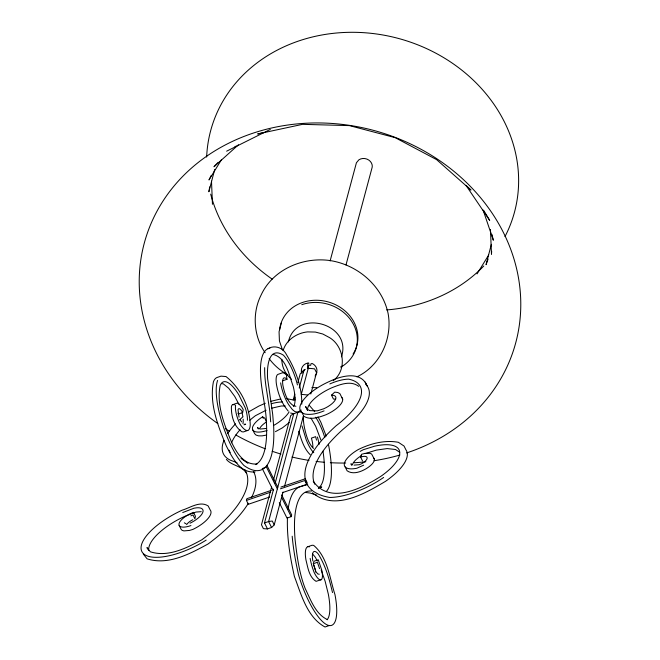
<?xml version="1.0" encoding="UTF-8"?>
<svg xmlns="http://www.w3.org/2000/svg" width="660" height="660" viewBox="0 0 660 660"><rect width="100%" height="100%" fill="white"/><g stroke="black" fill="none" stroke-linecap="round" stroke-linejoin="round"><path stroke-width="0.99" d="M287.455 517.374C286.745 537.265 290.087 557.032 294.376 576.386C301.174 594.256 307.007 617.257 325.017 627L329.224 625.54M491.667 251.303L491.477 254.265L490.462 229.54M301.777 404.209C302.057 386.76 295.515 369.6 286.572 354.824C283.33 347.812 274.709 344.594 267.96 348.727M301.282 370.524C301.339 366.894 304.194 363.734 307.717 363.041M209.723 186.879L208.874 191.763L214.698 169.488M300.712 411.757L301.042 409.934M237.938 413.176L238.433 414.018L242.641 412.558L243.26 409.654L241.634 406.857L238.499 403.474L237.204 403.12L232.996 404.58M281.341 323.045L279.056 331.782L279.427 340.906L282.439 349.792M283.14 350.6C286.135 339.9 296.967 332.929 307.626 331.889L315.406 332.071L322.822 334.018L329.678 337.689C344.231 346.624 347.275 370.046 333.209 380.721M288.346 341.938C296.043 307.898 352.613 323.713 341.435 356.846M491.37 244.332L486.049 264.668L488.095 259.083M330.115 260.931L356.416 162.764L358.875 159.835A8.258 7.227 15 0 1 368.841 160.1A8.258 7.227 15 0 1 371.77 168.754L345.997 264.94M294.772 394.168L293.213 399.976L286.663 398.632M297.883 382.561L300.217 373.849L305.077 369.352L303.039 371.951M271.59 487.039L261.476 524.791L263.398 528.643L267.374 528.957M273.454 480.084L290.755 415.511L293.675 413.713L297.998 412.211L301.579 411.741M299.227 388.055L304.087 369.74M273.562 489.175L264.503 522.951L267.481 528.916L271.582 527.488L268.603 521.532L297.883 412.252L300.176 410.693M275.154 483.219L293.791 413.671M307.601 394.969L301.274 394.366L308.278 368.239L314.605 368.841L316.528 372.702L310.827 393.987M271.689 527.456L274.222 524.881L283.008 492.096M284.608 486.139L303.509 415.602M279.296 502.664L287.001 518.108L291.209 516.64L291.679 514.899L281.696 494.926M269.734 496.988L248.35 504.281L246.419 500.428L246.906 498.68L271.21 490.388M282.373 492.673L306.669 484.39L307.156 482.641L305.233 478.781L280.929 487.072M311.157 363.47L310.678 365.318L308.707 365.013A7.928 0.965 -87.8 0 0 308.311 368.486M362.53 460.919L360.599 457.066L361.54 454.286L364.84 453.412L370.078 453.296L371.671 454.063L374.327 459.178M211.183 175.511L208.981 179.957L221.422 159.794M315.084 376.06L316.008 374.558M477.04 273.892L488.656 255.073M295.185 397.881L293.213 399.976L295.267 399.869M218.196 162.344L213.972 166.757L238.474 144.763M335.651 399.267L333.424 399.011L331.501 395.15L334.719 392.139L337.78 392.494L339.834 393.575L342.664 399.16M289.228 422.557L282.439 427.829L275.435 431.673M234.523 147.254L236.082 146.091M273.421 425.527L275.83 424.174A28.446 10.865 -26.5 0 0 289.088 411.923M360.129 451.399L363.338 449.699L374.41 446.251A43.807 16.731 -26.5 0 1 399.605 451.366A43.807 16.731 -26.5 0 1 380.688 476.438C362.01 488.227 329.653 505.156 313.219 481.156M363.668 465.168L356.821 468.254A23.314 8.902 -26.5 0 1 344.281 464.194A23.314 8.902 -26.5 0 1 358.017 449.691C370.318 443.569 384.64 439.783 398.376 442.291L404.036 446.044L405.966 449.897A50.02 19.099 -26.5 0 1 385.564 481.297C364.906 493.597 334.504 511.434 312.469 492.756M226.636 151.181L270.32 129.41M340.502 367.042L343.109 365.747A39.534 34.609 15 0 0 351.334 320.818A39.534 34.609 15 0 0 301.777 304.697M356.878 376.852C380.209 365.929 392.741 338.341 388.072 313.31C382.074 285.582 357.415 264.643 329.752 260.51C302.709 256.798 272.778 269.511 261.079 295.102C252.013 312.947 253.539 336.352 265.147 352.721M265.287 403.268L258.868 406.073L249.892 411.163A77.434 29.568 -26.5 0 0 248.292 412.401M266.071 410.248L255.42 415.701A70.933 27.085 -26.5 0 0 249.843 420.205M190.905 515.864L192.992 514.973L194.914 518.834L195.426 516.202L193.495 512.35L190.039 513.827A14.569 5.561 -26.5 0 0 178.959 524.617A14.569 5.561 -26.5 0 0 190.938 525.558M182.729 512.531L194.04 508.192L196.903 507.787A16.739 6.394 -26.5 0 1 202.636 512.77A16.739 6.394 -26.5 0 1 190.063 523.19M324.085 410.875C318.153 413.308 311.602 415.148 305.159 414.076A34.749 13.266 -26.5 0 1 329.472 381.447C340.939 375.961 360.805 370.409 367.108 385.902M282.785 380.762L286.993 379.294L286.333 374.773L284.32 373.147L282.604 372.751L278.396 374.22A19.577 5.8 70.8 0 0 276.441 384.31C278.116 393.979 281.738 403.54 288.205 411.048M243.952 424.809L245.636 424.223L244.497 424.149M247.764 430.444L243.556 431.904L241.964 431.805C233.937 426.616 231.115 415.742 231.396 406.651A14.569 4.315 70.8 0 1 234.292 404.943M318.376 488.144L321.742 486.981L319.027 487.492M264.396 522.992L268.711 521.491L272.299 521.029L274.222 524.881M307.857 546.719L312.064 545.259L313.649 545.366C327.599 557.048 329.703 578.177 334.975 594.643A50.02 14.817 70.8 0 1 326.461 624.55A50.02 14.817 70.8 0 1 298.584 574.918A126.068 37.339 70.8 0 1 292.19 536.209M321.37 579.595L316.074 581.344C308.929 577.013 307.873 567.336 305.943 559.886A23.314 6.905 70.8 0 1 309.441 546.827M246.419 500.428L270.724 492.137M280.442 488.821L304.747 480.529L306.669 484.39M270.715 401.346L280.723 398.953M271.433 408.251L281.242 405.999L285.268 406.007M365.26 453.552L376.332 450.112L387.189 448.577L395.522 449.501L399.655 452.24M360.599 457.066L362.587 456.538A8.77 3.349 -26.5 0 1 367.158 458.164A8.77 3.349 -26.5 0 1 361.878 463.617L359.271 464.722L354.049 465.102M319.308 574.216L317.823 573.994L315.983 571.774M307.733 484.489L299.195 487.014A126.068 37.339 70.8 0 0 288.098 509.38M264.248 132.429L257.664 133.963L302.511 124.352L349.396 125.606L395.134 137.643L436.598 159.629L470.968 190.072L466.092 185.526L489.687 220.374L483.714 210.441M265.93 428.488L260.403 429.016L258.563 428.472L257.515 427.424L258.283 428.967M266.236 435.13L262.086 435.864L258.629 435.856L256.088 435.105L254.644 433.661L252.722 429.808M257.169 463.939C243.837 465.366 236.14 452.158 231.371 441.746C224.078 424.256 216.447 404.951 220.11 385.721A43.807 12.977 70.8 0 1 238.903 394.903L245.363 408.136A16.739 4.958 70.8 0 1 247.417 420.247M255.131 471.9C239.811 473.435 232.114 457.248 226.248 445.83C217.924 425.865 209.22 403.821 213.403 381.868A50.02 14.817 70.8 0 1 216.785 377.602L220.993 376.142L226.05 376.571C240.364 388.03 249.769 406.436 250.247 424.908A23.314 6.905 70.8 0 1 240.116 424.231A14.569 4.315 70.8 0 1 235.603 405.19M201.234 511.673L195.97 512.053L184.66 516.392A43.807 16.731 -26.5 0 0 148.723 550.556M308.971 368.544L307.362 368.56L308.517 368.527M311.875 387.568L316.775 387.7M221.529 383.683L223.303 383.831L228.756 388.278L234.696 396.363L238.986 404.39M309.936 410.644L317.196 410.866L323.771 408.763A14.223 5.428 -26.5 0 0 335.206 400.034A14.223 5.428 -26.5 0 0 331.501 395.15M305.596 492.467L310.208 493.061L316.75 495.132M272.844 354.346C286.448 357.538 288.998 375.169 293.238 386.43A28.446 8.423 70.8 0 1 293.576 406.461M295.911 406.271L293.42 405.702C286.786 401.099 284.411 392.683 282.859 385.168A14.223 4.216 70.8 0 1 286.993 379.294M297.883 412.252L294.847 411.56L292.405 409.588L288.973 405.108A19.577 5.8 70.8 0 1 280.649 382.849M290.639 413.02L293.675 413.713M186.054 523.834L184.338 522.803M303.443 416.014C310.266 420.618 319.027 417.318 326.015 414.727A19.577 7.474 -26.5 0 0 341.764 397.427M312.015 363.429C314.935 364.658 317.196 367.702 316.965 370.945M288.007 374.962C280.756 371.027 274.048 365.326 269.156 358.644M327.475 619.649C315.315 613.891 310.662 599.701 305.143 588.398C299.137 572.921 297 556.306 295.119 539.913A119.212 35.31 70.8 0 1 311.594 491.048M358.751 386.347C350.584 380.193 340.172 384.483 331.765 387.791A28.446 10.865 -26.5 0 0 307.568 410.413L305.646 406.56L306.958 409.076M267.019 430.493A19.577 7.474 -26.5 0 1 252.574 429.445A19.577 7.474 -26.5 0 1 262.564 416.848L264.66 418.011L266.59 421.864A14.223 5.428 -26.5 0 0 259.957 427.985M241.007 458.436L247.929 463.32M352.176 464.64L350.905 463.782L351.681 465.325M291.481 379.252C285.722 374.451 281.622 366.976 281.894 359.32M226.363 459.401C231.792 465.877 241.873 465.646 246.493 473.253M312.46 553.822L315.496 557.436L317.163 561M309.375 405.454L314.787 411.741M313.483 448.486C308.03 443.041 306.215 435.105 304.491 427.861A28.446 8.423 70.8 0 1 303.418 416.27M310.241 454.757C303.88 448.503 301.274 439.519 298.757 431.219M143.286 554.045L147.122 558.847C168.193 565.595 189.956 553.856 208.09 543.964A126.068 48.139 -26.5 0 0 248.358 503.316M240.149 419.76L241.684 421.864M310.959 418.06L315.686 426.269L320.875 439.997M242.641 412.558L241.659 410.875A8.77 2.599 70.8 0 0 238.029 409.868L239.035 417.202M317.971 416.798L320.834 422.185L326.213 436.087M345.172 466.933L347.094 470.786C352.638 474.697 360.228 472.106 365.59 469.029A14.569 5.561 -26.5 0 0 373.593 457.924M301.966 412.516L303.121 414.826M262.564 416.848L263.332 418.39M266.929 465.349L277.81 487.146M277.349 488.887L266.459 467.09L262.251 468.559L273.141 490.347M281.688 497.574L291.209 516.64M179.132 525.343L181.054 529.205L182.069 530.31L183.901 530.904L189.486 530.442L192.86 529.419A23.314 8.902 -26.5 0 0 210.111 509.834L208.189 505.981C199.98 500.56 190.113 507.87 182.185 510.172A50.02 19.099 -26.5 0 0 142.725 552.89A50.02 19.099 -26.5 0 0 206.167 540.111M147.749 549.128L146.974 547.586L150.34 551.793C168.061 557.527 186.549 548.081 201.902 539.764L202.521 539.278A119.212 45.523 -26.5 0 0 244.571 469.392M365.186 382.041L366.886 385.489M229.003 450.136L230.175 452.496M313.657 564.762L315.373 570.091A8.77 2.599 70.8 0 1 315.686 572.055M315.661 570.941L313.5 564.176M321.156 570.001L325.108 581.179L328.309 594.058A43.807 12.977 70.8 0 1 327.129 619.732M483.087 209.995L493.334 240.24L491.898 234.333M319.58 568.631L317.419 562.279L313.211 563.739L314.036 561.231L318.244 559.771L321.832 570.322A14.569 4.315 70.8 0 1 320.867 579.86A14.569 4.315 70.8 0 1 314.111 572.368A23.314 6.905 70.8 0 1 310.15 558.426M316.495 440.113L315.637 436.656L311.429 438.116L312.287 441.573A14.223 4.216 70.8 0 1 312.823 447.364M302.016 425.914L306.034 439.263A19.577 5.8 70.8 0 0 313.772 452.694M332.516 592.589C329.365 579.199 325.545 565.538 318.137 553.839A16.739 4.958 70.8 0 0 312.815 560.934M242.121 412.987L242.797 416.229M270.683 421.864L269.791 410.891L266.747 391.149A77.434 22.935 70.8 0 1 264.668 367.653M301.933 373.279L301.925 373.131A7.986 3.721 -2.4 0 1 301.9 370.301M211.505 181.178L212.454 204.295M243.169 419.183L243.21 421.707A16.739 4.958 70.8 0 1 242.929 423.687M217.808 423.58A192.299 168.35 15 0 1 197.769 162.838A192.299 168.35 15 0 1 488.59 208.073A192.299 168.35 15 0 1 406.593 452.941M399.894 455.029A192.299 168.35 15 0 1 373.997 460.713M365.871 461.777A192.299 168.35 15 0 1 353.793 462.759M345.675 463.031A192.299 168.35 15 0 1 330.322 462.693M324.192 462.247A192.299 168.35 15 0 1 316.066 461.398M309.028 460.399A192.299 168.35 15 0 1 291.91 457.001M280.937 454.055A192.299 168.35 15 0 1 272.11 451.242M265.386 448.816A192.299 168.35 15 0 1 235.777 434.948M229.622 431.335A192.299 168.35 15 0 1 225.324 428.645M307.519 368.503A7.928 1.485 84.8 0 1 308.921 363.272M206.646 157.08A157.278 137.692 15 0 1 397.98 38.321A157.278 137.692 15 0 1 504.991 236.577M483.796 265.972A157.278 137.692 15 0 1 386.611 309.936M272.192 279.139A157.278 137.692 15 0 1 210.688 194.131M279.642 329.612A39.534 34.609 15 0 1 330.206 302.544A39.534 34.609 15 0 1 353.084 354.024M237.113 462.883A119.212 45.523 -26.5 0 0 235.463 462.041L231.264 460.548A77.434 29.568 -26.5 0 1 223.971 440.401M186.664 524.601A8.77 3.349 -26.5 0 1 192.827 519.725M253.564 471.694A126.068 48.139 -26.5 0 1 251.641 497.392M217.61 380.407A50.02 14.817 70.8 0 0 221.983 422.548A50.02 14.817 70.8 0 0 243.911 465.457A126.068 37.339 70.8 0 0 273.628 425.947L272.695 414.34L267.597 378.584A70.933 21.013 70.8 0 1 283.486 355.253A28.446 8.423 70.8 0 1 297.445 384.962M271.45 403.705A28.446 10.865 -26.5 0 1 282.48 402.014M227.708 433.505A77.434 29.568 -26.5 0 1 235.554 423.852M239.506 419.925A77.434 29.568 -26.5 0 1 242.987 416.782M231.553 442.786A70.933 27.085 -26.5 0 1 240.091 429.709M383.641 477.444A50.02 19.099 -26.5 0 1 329.86 497.475A126.068 48.139 -26.5 0 1 336.13 425.741A70.933 27.085 -26.5 0 0 348.612 379.153A28.446 10.865 -26.5 0 0 329.843 383.93M352.333 464.863A16.739 6.394 -26.5 0 1 361.3 455.705M255.354 464.615A119.212 35.31 70.8 0 0 266.475 423.332C265.947 405.083 260.172 387.412 260.461 369.121A77.434 22.935 70.8 0 1 269.89 348.216M316.816 371.646A7.986 3.828 6.9 0 1 316.305 373.56M365.822 384.4A77.434 29.568 -26.5 0 1 348.554 424.66L342.598 429.693A119.212 45.523 -26.5 0 0 314.746 484.209M322.987 451.226A70.933 21.013 70.8 0 1 318.351 488.02M307.799 409.712A28.446 8.423 70.8 0 1 309.557 410.446M315.703 417.227A28.446 8.423 70.8 0 1 324.819 437.654M317.419 437.011A19.577 5.8 70.8 0 1 319.052 444.436M328.416 444.271A77.434 22.935 70.8 0 1 326.436 491.312"/></g></svg>
